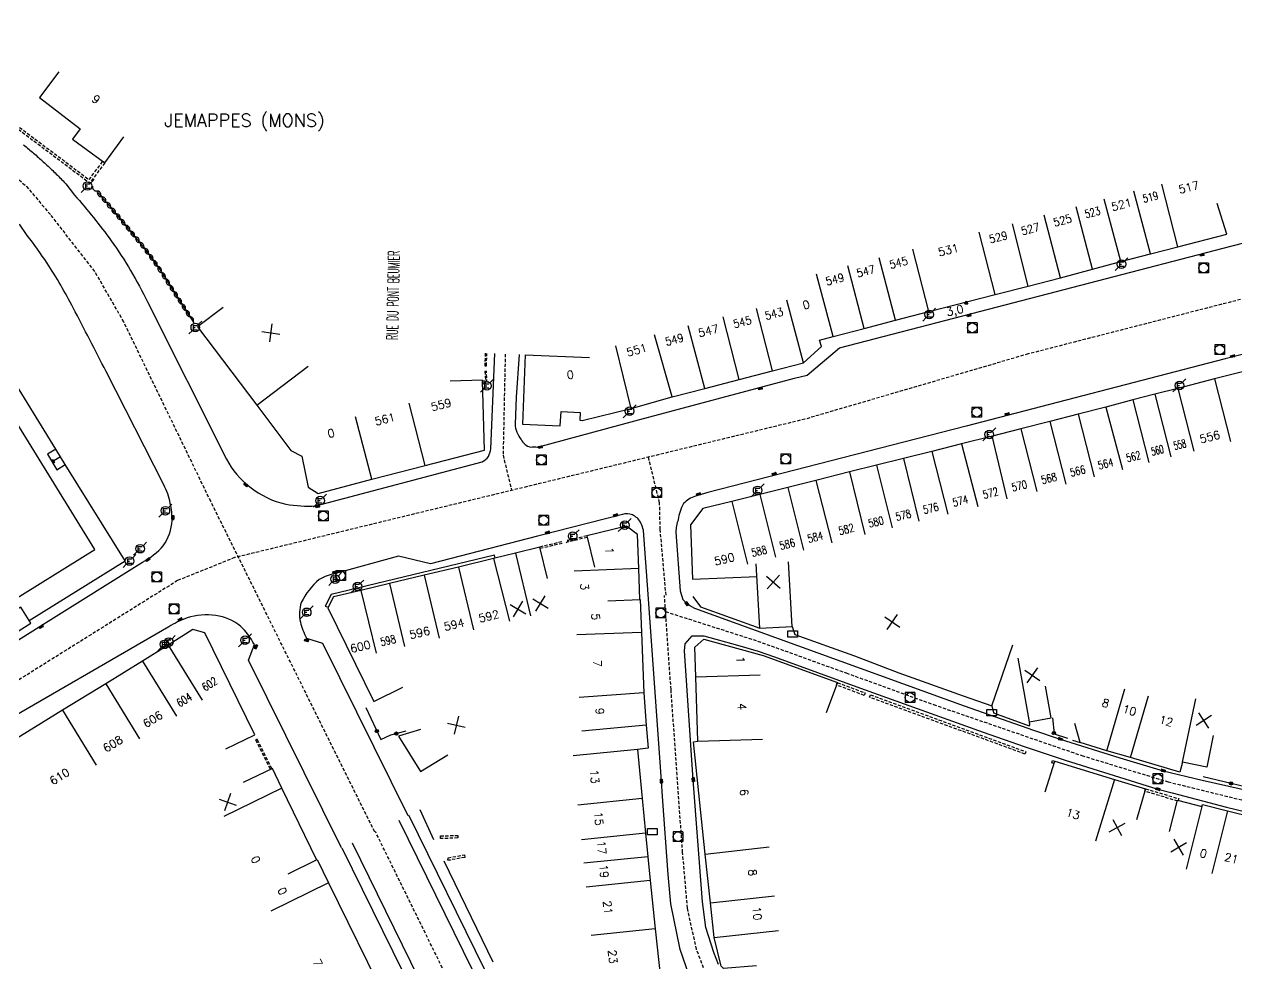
# Model space of a CAD drawing. Header units: millimetres. Extents: x 116000 to 117000, y 126000 to 127000.
# Drawn here: x 116607.5 to 116795.3, y 126382.8 to 126528.2 of the extents above; entities that cross this region are included whole.
import ezdxf
from ezdxf.enums import TextEntityAlignment as Align

# ---------------------------------------------------------------- set-up
doc = ezdxf.new("R2010")
doc.units = ezdxf.units.MM
doc.linetypes.add('DASHED', pattern=[0.75, 0.5, -0.25])
doc.layers.get('0').update_dxf_attribs({"linetype": 'CONTINUOUS'})
for name, color, linetype in [('W0001', 6, 'DASHED'), ('W0008', 7, 'CONTINUOUS'), ('W0100', 7, 'CONTINUOUS'), ('W0112', 1, 'DASHED'), ('W0211', 2, 'CONTINUOUS'), ('W0310', 3, 'CONTINUOUS'), ('W0322', 7, 'CONTINUOUS'), ('W0334', 7, 'CONTINUOUS'), ('W0400', 7, 'CONTINUOUS'), ('W0420', 7, 'CONTINUOUS'), ('W0471', 7, 'CONTINUOUS'), ('W0851', 7, 'CONTINUOUS'), ('W0980', 7, 'CONTINUOUS'), ('W0989', 7, 'CONTINUOUS'), ('W0991', 7, 'CONTINUOUS'), ('W1102', 7, 'CONTINUOUS'), ('W1471', 7, 'CONTINUOUS')]:
    doc.layers.add(name, color=color, linetype=linetype)
doc.styles.get("Standard").update_dxf_attribs({"font": 'romans.shx', "width": 0.85})

# ---------------------------------------------------------------- blocks, each defined once
blk = doc.blocks.new('t991o')
at = {"color": 0, "linetype": 'Continuous'}
for p, q in [((-1, 1), (1, -1)), ((-1, -1), (1, 1))]:
    blk.add_line(p, q, dxfattribs=at)
blk = doc.blocks.new('t310o')
at = {"color": 0, "linetype": 'Continuous'}
for centre, start, end in [((-0.5, 0.38), 216.8699, 323.1304), ((0.5, -0.37), 36.8699, 143.1303)]:
    blk.add_arc(centre, 0.625, start, end, dxfattribs=at)
blk = doc.blocks.new('T400')
for p, q in [((-0.15, 0.3), (0.15, 0.3)), ((-0.15, -0.25), (-0.15, 0.3)), ((-0.15, 0.15), (0.15, 0.15)), ((-0.15, 0), (0.15, 0)), ((0.15, 0.3), (0.15, -0.25)), ((-0.15, -0.15), (0.15, -0.15)), ((-0.15, -0.25), (-0.15, -0.3)), ((-0.15, -0.3), (0.15, -0.3)), ((0.15, -0.3), (0.15, -0.25))]:
    blk.add_line(p, q)
blk = doc.blocks.new('T420')
for p, q in [((0.75, 0.75), (-0.75, 0.75)), ((-0.75, 0.75), (-0.75, -0.75)), ((0.75, 0.75), (0.75, -0.75)), ((0.75, -0.75), (-0.75, -0.75))]:
    blk.add_line(p, q)
blk.add_ellipse((0, 0), major_axis=(-0.53, 0.53), ratio=1, start_param=3.926991, end_param=10.210176)
blk = doc.blocks.new('T471')
for p, q in [((-0.333334, 0.333334), (-0.333334, -0.333334)), ((-0.333334, 0.333334), (0.333334, 0.333334)), ((-0.333334, 0), (0, 0)), ((0.500001, 0.500001), (1.000002, 1.000002)), ((-0.500001, -0.500001), (-1.000002, -1.000002)), ((-0.333334, -0.333334), (0.333334, -0.333334))]:
    blk.add_line(p, q)
blk.add_ellipse((0, 0), major_axis=(0.471405, 0.471405), ratio=1, start_param=5.4977871438, end_param=11.780972451)
blk = doc.blocks.new('T851')
for p, q in [((-0.25, -0.15), (0, 0.32)), ((0, 0.32), (0.25, -0.15)), ((-0.25, -0.15), (0.25, -0.15))]:
    blk.add_line(p, q)
for major_axis in [(-0.106, 0.106), (-0.0354, 0.0354), (-0.0236, 0.0236)]:
    blk.add_ellipse((0, 0), major_axis=major_axis, ratio=1, start_param=3.926991, end_param=10.210176)
blk = doc.blocks.new('T1471')
at = {"color": 0, "linetype": 'Continuous', "flags": 128}
blk.add_lwpolyline([(-0.75, -0.5), (-0.75, 0.5), (0.75, 0.5), (0.75, -0.5), (-0.75, -0.5)], dxfattribs=at)
blk = doc.blocks.new('t322o')
at = {"color": 0, "linetype": 'Continuous'}
for radius in [0.25, 0.15]:
    blk.add_circle((0, 0), radius, dxfattribs=at)

msp = doc.modelspace()

# ---------------------------------------------------------------- linework, layer by layer
at = {"layer": 'W0001', "flags": 128}
msp.add_lwpolyline([(116432.28, 126643.61), (116444.69, 126631.75), (116462.64, 126615.03), (116470.52, 126608.17), (116497.94, 126586.59), (116518.5, 126571.15), (116553.06, 126545.21), (116581.89, 126523.58), (116595.77, 126513.14), (116602.21, 126508.24), (116607.81, 126503.12), (116611.6, 126498.68)], dxfattribs=at)
at = {"layer": 'W0001'}
for points in [[(117000, 126537.97), (116762.97, 126477.2), (116728.39, 126467.1), (116640.04, 126445.66), (116631.21, 126442.12), (116461.83, 126336.15), (116451.49, 126333.62), (116439.12, 126332.61), (116428.77, 126334.13), (116421.2, 126338.42), (116334.87, 126395.95), (116266.21, 126443.89), (116232.64, 126469.38), (116210.43, 126481.24), (116200.83, 126485.52), (116161.46, 126496.12), (116134.45, 126499.4), (116042.57, 126490.32), (116000, 126485.86)], [(116661.74, 126403.21), (116636.35, 126454.36), (116622.88, 126482.16), (116618.39, 126489.98), (116611.6, 126498.68)], [(116681.96, 126477.18), (116681.63, 126461.51), (116682.95, 126456.07)], [(116706.87, 126439.85), (116705.97, 126450.02), (116705.87, 126454.16), (116704.15, 126461.22)], [(116731.99, 126209.55), (116736.94, 126223.58), (116744.77, 126245.76), (116752.09, 126265.73), (116753.53, 126269.72), (116754.1, 126273.79), (116754.21, 126277.88), (116753.91, 126281.62), (116753.21, 126286.46), (116751.77, 126291.51), (116748.9, 126298.53), (116744.7, 126308.18), (116733.42, 126334.08), (116718.15, 126369.17), (116714.01, 126378.64), (116711.58, 126385.04), (116710.19, 126391.41), (116709.44, 126400.02), (116707.64, 126425.26), (116706.63, 126439.78)], [(116706.8, 126437.31), (116721.06, 126432.75), (116734.77, 126427.81), (116748.31, 126422.91), (116771.27, 126415.02), (116784.64, 126410.95), (116796.59, 126408.02), (116812.63, 126404.58), (116816.99, 126404.1), (116828.31, 126403.66), (116834.06, 126403.81), (116838.65, 126404.32), (116851.13, 126405.72), (116883.96, 126409.47), (116904.43, 126411.8), (116910.66, 126412.47), (116914.74, 126412.58), (116919.94, 126412.17), (116938.54, 126410), (116962.95, 126407.2)], [(116715.25, 126210.13), (116713.23, 126241.23), (116712.12, 126252.34), (116708.51, 126281.41), (116707.29, 126288.17), (116703.28, 126305.3), (116697.8, 126323.58), (116693.15, 126336.57), (116688.13, 126348.9), (116682.47, 126361.25), (116674.55, 126377.42), (116661.85, 126403.26)]]:
    msp.add_lwpolyline(points, dxfattribs=at)
at = {"layer": 'W0008', "flags": 128}
for points in [[(116684.13, 126477.1), (116683.66, 126470.5), (116683.49, 126466.35, 0.1678), (116684.43, 126463.94, 0.2089), (116685.87, 126462.77, -0.0431), (116686.96, 126462.79), (116702.05, 126466.84), (116726.78, 126473.44), (116728.72, 126473.93), (116733.75, 126478.12), (116754.21, 126483.45), (116793.19, 126493.56), (116829.32, 126502.9), (116867.21, 126512.77), (116904.36, 126522.27), (116947.72, 126533.49), (116981.23, 126542.16), (117000, 126546.99)], [(116966.21, 126478.28, 0.029338), (116965.31, 126486.65, 0.0265), (116963.9, 126492.12, 0.0148), (116962.93, 126495.04), (116958.71, 126506.42, 0.0547), (116954.82, 126512.37, 0.1204), (116949.65, 126515.38, 0.1329), (116946.55, 126515.58), (116901.68, 126504), (116861.6, 126493.76), (116833.67, 126486.67), (116793.45, 126476.42), (116753.35, 126466.04), (116713.32, 126455.77), (116711.42, 126455.17, 0.1466), (116709.59, 126454.02, 0.0997), (116708.76, 126451.56, 0.0792), (116708.4, 126449.61), (116709.04, 126440.54)], [(116615.26, 126501.79, -0.0211), (116620.95, 126494.72, -0.039), (116626.57, 126485.25), (116638.79, 126460.89, 0.1102), (116642.41, 126456.63, 0.1155), (116647.99, 126453.93, 0.0529), (116652.61, 126453.66), (116678.38, 126460.48, 0.1147), (116679.37, 126461.34, 0.0521), (116679.74, 126462.49), (116680.36, 126477.25)], [(116588.81, 126421.78), (116611.15, 126435.82), (116625.79, 126444.96, 0.0877), (116629, 126447.51, 0.1511), (116630.35, 126451.4, 0.0658), (116630.09, 126454.06, 0.0642), (116629.09, 126456.94), (116620.13, 126474.46, 0.0043), (116615.05, 126484.33, 0.0241), (116611, 126491.27, 0.012576), (116607.94, 126495.56)], [(116704.16, 126439.3), (116703.45, 126449.16, 0.1152), (116702.91, 126451.15, 0.1638), (116701.66, 126452.27, 0.1558), (116700.13, 126452.35), (116686.96, 126448.97), (116670.37, 126444.71), (116665.45, 126445.89), (116655.68, 126443.22, 0.0651), (116653.14, 126442.3, 0.0978), (116650.38, 126438.73, 0.1279), (116650.23, 126435.67, 0.058), (116651.17, 126433.22), (116653.67, 126432.42), (116666.9, 126405.72)], [(116656.58, 126400.72), (116642.22, 126429.77), (116643.11, 126432.21, 0.0777), (116640.95, 126435.07, 0.1398), (116637.12, 126436.71, 0.1183), (116632.68, 126436.32, 0.0502), (116629.84, 126434.96), (116601.98, 126418.84, 0.0042), (116595.91, 126415.3, 0.0056), (116589.04, 126411.02), (116583.12, 126407.25, 0.1246), (116581.81, 126405.6, 0.1708), (116581.99, 126403.53, 0.0672), (116583.07, 126401.8), (116583.2, 126401.85), (116587.27, 126396.42), (116593.78, 126387.9), (116594.49, 126386.8), (116596.23, 126384.77), (116597.57, 126383.35), (116597.57, 126383.35)]]:
    msp.add_lwpolyline(points, format="xyb", dxfattribs=at)
for points in [[(116607.37, 126509.55), (116607.56, 126509.4), (116607.76, 126509.24), (116607.95, 126509.08), (116608.15, 126508.92), (116608.34, 126508.76), (116608.53, 126508.6), (116608.72, 126508.44), (116608.91, 126508.27), (116609.1, 126508.11), (116609.29, 126507.95), (116609.48, 126507.78), (116609.67, 126507.62), (116609.85, 126507.45), (116610.04, 126507.28), (116610.23, 126507.12), (116610.41, 126506.95), (116610.6, 126506.78), (116610.78, 126506.61), (116610.97, 126506.44), (116611.15, 126506.27), (116611.33, 126506.1), (116611.51, 126505.92), (116611.69, 126505.75), (116611.87, 126505.58), (116612.05, 126505.4), (116612.23, 126505.23), (116612.41, 126505.05), (116612.59, 126504.87), (116612.77, 126504.7), (116612.94, 126504.52), (116613.12, 126504.34), (116613.3, 126504.16), (116613.47, 126503.98), (116613.65, 126503.8), (116613.82, 126503.62), (116613.91, 126503.52), (116615.26, 126501.79)], [(116607.94, 126495.56), (116606.72, 126497.3)]]:
    msp.add_lwpolyline(points, dxfattribs=at)
at = {"layer": 'W0008'}
for points in [[(116709.08, 126440.55), (116709.49, 126439.2), (116710.09, 126438.51), (116711.28, 126437.85), (116753.05, 126422.7), (116763.79, 126418.96), (116767.94, 126417.58), (116777.18, 126414.69), (116783.87, 126412.68), (116789.9, 126411.23), (116799.77, 126408.99)], [(116711.23, 126378.76), (116709.05, 126385), (116707.59, 126392.09), (116707.18, 126396.59), (116706.33, 126408.7), (116706.16, 126411.08), (116704.14, 126439.29)], [(116714.99, 126382.66), (116714.25, 126384.55), (116713.06, 126388.39), (116712.51, 126392.4), (116711.09, 126411.29), (116709.73, 126431.22), (116709.81, 126432.32), (116710.92, 126433.55), (116712.73, 126433.55), (116717.95, 126432.12), (116721.15, 126431.2), (116723.68, 126430.31), (116737.01, 126425.47), (116755.98, 126418.65), (116762.32, 126416.42), (116768.68, 126414.32), (116783.07, 126409.84), (116785.25, 126409.23), (116793.69, 126407.04), (116809.95, 126403.1)], [(116665.46, 126405.02), (116685.41, 126364.45)], [(116712.52, 126281.96), (116714, 126283.98), (116712.76, 126290.47), (116709.41, 126304.85), (116705.85, 126317.43), (116704.28, 126322.48), (116699.98, 126334.85), (116696.41, 126344.13), (116691.36, 126355.93), (116687.27, 126364.59), (116678.86, 126381.77), (116667.03, 126405.78)], [(116656.64, 126400.76), (116678.75, 126355.84), (116683.02, 126346.35), (116687.07, 126336.46), (116691.31, 126325.15), (116694.52, 126315.08), (116698.43, 126301.16), (116701.18, 126289.76), (116703.63, 126276.37), (116704.85, 126267.83), (116706.81, 126250.06), (116707.85, 126240.07), (116708.15, 126236.15), (116709.06, 126223.72), (116709.76, 126210.31)], [(116658.24, 126401.53), (116680.2, 126356.76), (116684.65, 126346.9), (116688.8, 126336.71), (116692.77, 126325.98), (116696.35, 126315.01), (116697.61, 126310.9), (116700.21, 126301.31), (116702.79, 126290.4), (116705.3, 126276.8), (116706.72, 126266.9), (116708.53, 126250.5), (116709.56, 126240.27), (116710.03, 126234.49), (116710.84, 126222.81), (116711.49, 126210.25)]]:
    msp.add_lwpolyline(points, dxfattribs=at)
at = {"layer": 'W0100', "flags": 128}
for points in [[(116612.84, 126520.88), (116609.8, 126516.91), (116616.13, 126512.06), (116614.92, 126510.44), (116619.93, 126506.78), (116622.88, 126510.82)], [(116685.04, 126477.06), (116684.62, 126466.32), (116690.45, 126466.09), (116690.62, 126468.3), (116693.56, 126468.15), (116693.52, 126466.94), (116693.89, 126466.92), (116701.46, 126468.74), (116707.82, 126470.54), (116712.87, 126471.87), (116718.22, 126473.25), (116723.38, 126474.57), (116728.17, 126475.84), (116730.97, 126478.37), (116730.64, 126479.32), (116732.77, 126479.9), (116737.56, 126481.15), (116742.41, 126482.43), (116747.57, 126483.75), (116757.85, 126486.38), (116762.95, 126487.67), (116767.98, 126489), (116772.94, 126490.31), (116777.33, 126491.5), (116781.9, 126492.71), (116786.12, 126493.79), (116793.73, 126495.72), (116792.22, 126500.49)], [(116638.26, 126484.4), (116634.28, 126481.38), (116643.47, 126469.27), (116648.78, 126462.24), (116650.45, 126461.36), (116651.45, 126456.57), (116653, 126455.61), (116661.32, 126457.81), (116669.54, 126459.91), (116678.77, 126462.28), (116678.45, 126473.15), (116673.45, 126473)], [(116583.33, 126431.06), (116585.96, 126426.81), (116596.75, 126433.5), (116618.4, 126446.92), (116599.43, 126477.59), (116595.18, 126474.96)], [(116796.99, 126474.64), (116791.81, 126473.32), (116786.13, 126471.85), (116782.6, 126470.95), (116779.19, 126470.09), (116774.98, 126468.97), (116770.7, 126467.87), (116766.32, 126466.74), (116761.83, 126465.59), (116757.22, 126464.44), (116752.61, 126463.27), (116748.03, 126462.09), (116743.66, 126461.01), (116739.47, 126459.97), (116735.31, 126458.96), (116730.09, 126457.63), (116725.72, 126456.54), (116721.41, 126455.45), (116717.04, 126454.36), (116712.55, 126453.26), (116710.67, 126450.74), (116710.98, 126442.35)], [(116702.83, 126439.16), (116702.65, 126443.96), (116702.46, 126449.26), (116700.76, 126450.55), (116694.61, 126449.04), (116695.8, 126444.18)], [(116688.51, 126442.42), (116687.34, 126447.28), (116683.53, 126446.36), (116680.16, 126445.51), (116674.74, 126444.2), (116669.41, 126442.94), (116664.02, 126441.64), (116659.59, 126440.56), (116655.35, 126439.62), (116654.46, 126437.89), (116661.6, 126423.4), (116666.08, 126425.61)], [(116638.68, 126416.06), (116643.17, 126418.25), (116635.46, 126434.01), (116633.6, 126434.52), (116629.73, 126432.1), (116625.76, 126429.63), (116620.09, 126426.14), (116613.4, 126422.04), (116603.57, 126415.99), (116606.2, 126411.73)], [(116652.75, 126398.92), (116647.35, 126410), (116645.89, 126413.01), (116641.39, 126410.83)]]:
    msp.add_lwpolyline(points, dxfattribs=at)
at = {"layer": 'W0100'}
for points in [[(116612.53, 126459.28), (116613.79, 126460.08), (116612.33, 126462.46), (116611.08, 126461.66)], [(116604.56, 126436.54), (116606.09, 126434.03), (116608.46, 126435.5), (116606.94, 126438.02)]]:
    msp.add_lwpolyline(points, close=True, dxfattribs=at)
for points in [[(116613.06, 126461.27), (116611.8, 126460.47), (116612.19, 126460.39), (116611.89, 126460.86), (116611.8, 126460.47)], [(116697.88, 126438.98), (116702.88, 126439.16), (116703.06, 126434.09), (116703.42, 126424.73), (116703.78, 126419.75), (116704.12, 126416.17), (116702.43, 126415.94), (116703.17, 126408.36), (116703.71, 126402.99), (116704.07, 126399.35), (116704.43, 126395.68), (116705.21, 126388.22), (116706, 126380.6), (116707.09, 126370.22), (116713.33, 126372.47), (116715.41, 126367.49), (116717.23, 126363.29), (116719.01, 126359.2), (116720.82, 126355), (116722.6, 126350.9), (116724.32, 126347.01), (116726.21, 126342.64), (116729.89, 126334.41), (116725.33, 126332.37)], [(116711.04, 126439.66), (116712.2, 126438.04), (116721.4, 126434.73), (116726.4, 126435.02), (116726.83, 126433.76), (116736.06, 126430.46), (116742.94, 126427.82), (116752.91, 126424.26), (116757.33, 126422.73), (116757.59, 126421.63), (116763.11, 126419.62), (116763.24, 126419.8), (116763.16, 126420.23), (116766.54, 126420.84), (116765.67, 126425.76)], [(116720.88, 126382.48), (116715.75, 126382.05), (116715.41, 126382.4), (116714.33, 126386.85), (116713.74, 126392.22), (116712.91, 126399.78), (116711.11, 126417.15), (116711.8, 126417.26), (116711.48, 126427.21), (116711.35, 126431.82), (116712.71, 126433.04), (116721.94, 126430.53), (116733.41, 126426.31), (116731.68, 126421.62)], [(116791.63, 126418.12), (116790.61, 126413.22), (116786.86, 126414.01), (116786.47, 126412.46), (116778.81, 126414.7), (116775.12, 126415.77), (116771.01, 126417.02), (116770.2, 126419.97)], [(116668.83, 126419.08), (116665.45, 126418.05), (116668.82, 126412.54), (116673.09, 126415.15)], [(116765.59, 126409.4), (116767.07, 126414.18), (116776.33, 126411.32), (116781.16, 126409.88), (116779.72, 126405.09)], [(116784.86, 126403.26), (116786.09, 126408.11), (116789.88, 126407.14), (116789.98, 126407.44), (116793.84, 126406.48), (116797.83, 126405.49), (116801.74, 126404.57), (116805.55, 126403.65), (116810.11, 126402.52), (116813.96, 126401.62), (116824.26, 126399.78), (116823.38, 126394.86)], [(116648.35, 126396.71), (116652.84, 126398.92), (116654.61, 126395.32), (116663.64, 126376.97), (116658.97, 126374.6), (116669.02, 126354.52), (116652.83, 126346.51), (116659.88, 126332.44), (116663.48, 126334.32), (116666.4, 126328.72), (116661.96, 126326.41)]]:
    msp.add_lwpolyline(points, dxfattribs=at)
at = {"layer": 'W0112'}
for p, q in [((116690.72, 126448.11), (116687.34, 126447.31)), ((116690.78, 126447.87), (116687.4, 126447.06)), ((116694.6, 126449.03), (116691.56, 126448.31)), ((116694.66, 126448.79), (116691.61, 126448.07)), ((116733.4, 126426.32), (116737.71, 126424.72)), ((116737.71, 126424.72), (116737.57, 126424.34)), ((116738.53, 126424.43), (116762.61, 126415.62)), ((116762.61, 126415.62), (116762.47, 126415.25)), ((116766.73, 126414.28), (116767.07, 126414.18)), ((116767.07, 126414.18), (116766.96, 126413.8)), ((116781.15, 126409.88), (116786.28, 126408.35)), ((116786.28, 126408.35), (116786.16, 126407.97)), ((116671.95, 126402.16), (116671.93, 126402.57)), ((116674.61, 126402.26), (116671.95, 126402.16)), ((116673.07, 126398.84), (116673.1, 126399.2)), ((116673.1, 126399.2), (116675.63, 126399.65))]:
    msp.add_line(p, q, dxfattribs=at)
at = {"layer": 'W0112', "flags": 128}
msp.add_lwpolyline([(116619.93, 126506.78), (116617.56, 126503.61), (116617.55, 126503.65), (116613.32, 126506.86), (116609.2, 126509.94), (116602.98, 126514.6), (116603.21, 126514.91), (116609.43, 126510.25, -0.000136), (116609.43, 126510.25), (116613.55, 126507.17), (116617.5, 126504.17), (116619.62, 126507.01)], format="xyb", dxfattribs=at)
at = {"layer": 'W0112'}
for points in [[(116678.88, 126477.3), (116678.8, 126475.38), (116679.05, 126475.37), (116679.13, 126477.29)], [(116678.46, 126472.74), (116679.17, 126472.76), (116679.05, 126474.51), (116678.8, 126474.49), (116678.9, 126473.01), (116678.45, 126472.99)], [(116737.57, 126424.34), (116733.26, 126425.94), (116733.4, 126426.32)], [(116762.47, 126415.25), (116738.4, 126424.06), (116738.53, 126424.43)], [(116645.82, 126412.97), (116643.52, 126417.57), (116643.3, 126417.45), (116645.59, 126412.86)], [(116766.96, 126413.8), (116766.62, 126413.9), (116766.73, 126414.28)], [(116786.16, 126407.97), (116781.03, 126409.49), (116781.15, 126409.88)], [(116671.93, 126402.57), (116674.6, 126402.66), (116674.61, 126402.26)], [(116673.47, 126398.86), (116673.47, 126398.81), (116673.07, 126398.84)], [(116675.63, 126399.65), (116675.7, 126399.26), (116673.47, 126398.86)]]:
    msp.add_lwpolyline(points, dxfattribs=at)
at = {"layer": 'W0211'}
for p, q in [((116670.93, 126401.95), (116668.77, 126406.62)), ((116680.12, 126383.06), (116672.49, 126398.65))]:
    msp.add_line(p, q, dxfattribs=at)
at = {"layer": 'W0310', "flags": 128}
msp.add_lwpolyline([(116618.67, 126502.44, -0.0058), (116625.09, 126494.76, -0.0274), (116628.45, 126490.25), (116633.75, 126482)], format="xyb", dxfattribs=at)
at = {"layer": 'W0322'}
msp.add_line((116769.85, 126417.42), (116771, 126417.02), dxfattribs=at)
at = {"layer": 'W0322', "flags": 128}
msp.add_lwpolyline([(116660.39, 126422.44), (116662.68, 126417.53), (116664.25, 126418.21), (116666.62, 126418.83)], dxfattribs=at)
at = {"layer": 'W0322'}
for points in [[(116766.71, 126420.87), (116766.97, 126418.39), (116769.05, 126417.7)], [(116800.42, 126410.65), (116800.05, 126409.38), (116790.07, 126411.73)]]:
    msp.add_lwpolyline(points, dxfattribs=at)
at = {"layer": 'W0334', "flags": 128}
for points in [[(116612.33, 126462.46), (116601.76, 126479.61)], [(116608.2, 126435.93), (116623.09, 126445.17), (116613.79, 126460.08)], [(116680.43, 126445.57), (116680.31, 126446.06), (116654.99, 126439.96), (116654.09, 126438.17), (116654.52, 126438)]]:
    msp.add_lwpolyline(points, dxfattribs=at)
at = {"layer": 'W1102'}
for p, q in [((116781.9, 126492.71), (116779.34, 126502.38)), ((116786.12, 126493.79), (116783.64, 126503.48)), ((116772.94, 126490.31), (116770.37, 126499.98)), ((116777.33, 126491.5), (116774.72, 126501.15)), ((116767.98, 126489), (116765.42, 126498.66)), ((116762.95, 126487.67), (116760.51, 126497.36)), ((116757.85, 126486.38), (116755.37, 126496.07)), ((116747.57, 126483.75), (116745.1, 126493.44)), ((116737.56, 126481.15), (116735.04, 126490.83)), ((116742.41, 126482.43), (116739.86, 126492.1)), ((116732.77, 126479.9), (116730.15, 126489.55)), ((116728.17, 126475.84), (116725.6, 126485.51)), ((116723.38, 126474.57), (116720.9, 126484.26)), ((116712.87, 126471.87), (116710.31, 126481.54)), ((116718.22, 126473.25), (116715.74, 126482.93)), ((116707.82, 126470.54), (116705.1, 126480.16)), ((116701.46, 126468.74), (116699.12, 126478.46)), ((116685.04, 126477.06), (116695.03, 126476.67)), ((116643.47, 126469.27), (116651.43, 126475.32)), ((116786.13, 126471.85), (116788.63, 126462.17)), ((116791.81, 126473.32), (116794.28, 126463.63)), ((116779.19, 126470.09), (116781.65, 126460.39)), ((116782.6, 126470.95), (116785.06, 126461.26)), ((116669.54, 126459.91), (116667.07, 126469.6)), ((116774.98, 126468.97), (116777.55, 126459.31)), ((116661.32, 126457.81), (116658.76, 126467.48)), ((116766.32, 126466.74), (116768.82, 126457.06)), ((116770.7, 126467.87), (116773.18, 126458.19)), ((116757.34, 126464.51), (116759.68, 126454.79)), ((116761.83, 126465.59), (116764.31, 126455.9)), ((116752.61, 126463.27), (116755.14, 126453.6)), ((116743.66, 126461.01), (116746.05, 126451.3)), ((116748.03, 126462.09), (116750.54, 126452.41)), ((116735.31, 126458.96), (116737.67, 126449.24)), ((116739.47, 126459.97), (116741.89, 126450.26)), ((116730.09, 126457.63), (116732.55, 126447.94)), ((116721.41, 126455.45), (116723.84, 126445.75)), ((116725.72, 126456.54), (116728.16, 126446.84)), ((116717.04, 126454.36), (116719.47, 126444.66)), ((116680.16, 126445.51), (116682.63, 126435.82)), ((116683.53, 126446.36), (116685.87, 126436.64)), ((116674.74, 126444.2), (116677.07, 126434.48)), ((116702.65, 126443.96), (116692.65, 126443.58)), ((116721.4, 126434.73), (116720.81, 126444.71)), ((116726.4, 126435.02), (116725.82, 126445.01)), ((116669.41, 126442.94), (116671.72, 126433.21)), ((116710.98, 126442.35), (116720.98, 126442.73)), ((116659.59, 126440.56), (116661.95, 126430.85)), ((116664.02, 126441.64), (116666.36, 126431.92)), ((116703.06, 126434.09), (116693.07, 126433.7)), ((116629.73, 126432.1), (116635.03, 126423.62)), ((116757.33, 126422.73), (116760.59, 126432.19)), ((116625.76, 126429.63), (116631.05, 126421.14)), ((116763.16, 126420.23), (116761.41, 126430.08)), ((116711.48, 126427.21), (116721.47, 126427.53)), ((116620.09, 126426.14), (116625.32, 126417.62)), ((116775.12, 126415.77), (116777.93, 126425.37)), ((116703.42, 126424.73), (116693.44, 126423.99)), ((116778.81, 126414.7), (116781.61, 126424.29)), ((116786.86, 126414.01), (116788.91, 126423.8)), ((116613.4, 126422.04), (116618.62, 126413.51)), ((116703.78, 126419.75), (116693.83, 126418.81)), ((116711.8, 126417.26), (116721.79, 126417.58)), ((116702.43, 126415.94), (116692.48, 126414.97)), ((116647.35, 126410), (116638.36, 126405.61)), ((116776.33, 126411.32), (116773.38, 126401.76)), ((116703.17, 126408.36), (116693.22, 126407.35)), ((116789.88, 126407.14), (116787.41, 126397.45)), ((116793.84, 126406.48), (116791.42, 126396.77)), ((116703.71, 126402.99), (116693.76, 126402)), ((116712.91, 126399.78), (116722.85, 126400.87)), ((116704.07, 126399.35), (116694.12, 126398.38)), ((116654.61, 126395.32), (116645.64, 126390.91)), ((116704.43, 126395.68), (116694.49, 126394.64)), ((116713.74, 126392.22), (116723.68, 126393.32)), ((116705.21, 126388.22), (116695.27, 126387.19)), ((116714.33, 126386.85), (116724.27, 126387.95))]:
    msp.add_line(p, q, dxfattribs=at)

# ---------------------------------------------------------------- block references
at = {"layer": 'W0310'}
for p, rotation in [((116618.69, 126502.42), 310.5344191265168), ((116619.44, 126501.54), 310.3809677256216), ((116620.19, 126500.66), 310.2275163241404), ((116620.94, 126499.77), 310.0740649227855), ((116621.68, 126498.89), 309.9206135214908), ((116622.42, 126498), 309.7671621209365), ((116623.16, 126497.11), 309.613710719019), ((116623.89, 126496.22), 309.4602593181154), ((116624.62, 126495.33), 309.3068079168893), ((116625.36, 126494.44), 309.3220124473759), ((116626.08, 126493.54), 308.0344942145613), ((116626.78, 126492.62), 306.7469759820842), ((116627.46, 126491.68), 305.4594577494493), ((116628.12, 126490.74), 304.1719395167826), ((116628.75, 126489.77), 302.7141628618177), ((116629.38, 126488.8), 302.7141628618177), ((116630, 126487.83), 302.7141628618177), ((116630.63, 126486.86), 302.7141628618177), ((116631.25, 126485.88), 302.7141628618177), ((116631.87, 126484.91), 302.7141628618177), ((116632.5, 126483.94), 302.7141628618177), ((116633.12, 126482.97), 302.7141628618177)]:
    msp.add_blockref('t310o', p, dxfattribs=dict(at, rotation=rotation))
at = {"layer": 'W0322'}
for p, rotation in [((116662.08, 126418.82), 295.0722670053473), ((116665.1, 126418.43), 14.63102336247868), ((116766.95, 126418.51), 275.9910746367213), ((116794.4, 126410.71), 166.7586092866812)]:
    msp.add_blockref('t322o', p, dxfattribs=dict(at, rotation=rotation))
at = {"layer": 'W0400'}
for p, rotation in [((116789.9, 126492.55), 103.4248602266319), ((116753.79, 126483.18), 105.3332177556727), ((116794.65, 126476.85), 104.7623885055229), ((116721.5, 126471.86), 105.2685699707043), ((116759.73, 126467.9), 104.0299817209606), ((116687.41, 126462.79), 104.3496728090339), ((116723.64, 126458.63), 105.7340039756713), ((116641.82, 126456.92), 49.76013382801223), ((116711.91, 126455.48), 108.3473752105908), ((116652.93, 126453.61), 105.9249847740388), ((116630.48, 126451.89), 0.01984545854072473), ((116699.07, 126452.23), 105.4285087391955), ((116688.54, 126449.53), 105.5097022624219), ((116626.63, 126445.37), 122.4447284947653), ((116655.58, 126443.39), 105.013392046133), ((116710.09, 126438.51), 221.067131959813), ((116631.62, 126436.08), 114.6495555366538), ((116610.1, 126434.98), 123.3271727539207), ((116651.22, 126432.85), 73.166472382443), ((116643.35, 126431.88), 336.7791665083671), ((116767.94, 126417.58), 251.6637656266791), ((116783.87, 126412.68), 253.2551651571648), ((116706.16, 126411.08), 4.128368092054107), ((116711.09, 126411.29), 184.295571958072), ((116783.07, 126409.84), 72.70270083028974)]:
    msp.add_blockref('T400', p, dxfattribs=dict(at, rotation=rotation))
at = {"layer": 'W0420'}
for p in [(116790.13, 126490.51), (116754.3, 126481.24), (116792.61, 126477.84), (116755, 126468.18), (116687.57, 126460.8), (116725.4, 126460.92), (116705.44, 126455.7), (116653.77, 126452.13), (116687.9, 126451.46), (116656.45, 126442.88), (116627.99, 126442.67), (116630.64, 126437.72), (116706.04, 126437.1), (116744.65, 126424.01), (116783.02, 126411.42), (116708.74, 126402.45)]:
    msp.add_blockref('T420', p, dxfattribs=at)
at = {"layer": 'W0471'}
for p in [(116617.27, 126503.2), (116777.42, 126491.1), (116747.63, 126483.29), (116633.96, 126481.29), (116679.11, 126472.26), (116786.39, 126472.32), (116701.23, 126468.33), (116756.94, 126464.74), (116721.06, 126456.08), (116653.28, 126454.49), (116629.32, 126452.93), (116700.47, 126450.7), (116692.41, 126448.98), (116625.41, 126447.05), (116623.77, 126445.14), (116655.62, 126442.35), (116659.07, 126441.2), (116651.21, 126437.2), (116629.17, 126432.24), (116629.85, 126432.6), (116641.66, 126432.87)]:
    msp.add_blockref('T471', p, dxfattribs=at)
at = {"layer": 'W0851'}
msp.add_blockref('T851', (116753.38, 126485.11), dxfattribs=at)
at = {"layer": 'W0991'}
for p, rotation in [((116645.64, 126480.47), 307.2107294694585), ((116723.49, 126441.87), 3.34549779617593), ((116683.95, 126437.7), 14.29178726928346), ((116687.42, 126438.56), 13.52813353217559), ((116741.93, 126435.7), 10.11092944288966), ((116763.63, 126427.43), 10.11092944288966), ((116674.38, 126419.73), 301.4780887719213), ((116790.17, 126420.47), 168.1716793495402), ((116638.97, 126407.8), 295.8392545526171), ((116776.74, 126403.89), 343.3434586490515), ((116786.26, 126400.84), 345.6789685966094)]:
    msp.add_blockref('t991o', p, dxfattribs=dict(at, rotation=rotation))
at = {"layer": 'W1471'}
for p in [(116726.49, 126433.84), (116757.31, 126421.67), (116704.77, 126403.24)]:
    msp.add_blockref('T1471', p, dxfattribs=at)

# ---------------------------------------------------------------- texts
at = {"layer": 'W0980'}
msp.add_text('JEMAPPES (MONS)', height=2, dxfattribs=at).set_placement((116641.58, 126513.23), align=Align.MIDDLE)
at = {"layer": 'W0989', "width": 0.5}
msp.add_text('RUE DU PONT BEUMIER', height=1.75, rotation=88.7885, dxfattribs=at).set_placement((116664.59, 126486.27), align=Align.MIDDLE)
at = {"layer": 'W0991'}
for s, rotation, p in [('9', 322.708, (116618.58, 126516.61)), ('517', 14.2203, (116787.83, 126503)), ('521', 14.8826, (116777.43, 126500.32)), ('531', 14.3757, (116750.6, 126493.3)), ('0', 15.1881, (116728.58, 126484.81)), ('3,0', 12.331, (116751.65, 126483.76)), ('547', 14.4026, (116713.43, 126480.79)), ('551', 15.772, (116702.33, 126477.82)), ('0', 8.1764, (116692.03, 126473.98)), ('559', 14.3938, (116672.04, 126469.33)), ('561', 14.3, (116663.33, 126467.1)), ('0', 14.8321, (116654.98, 126464.93)), ('556', 14.4675, (116791.09, 126464.35)), ('1', 272.0235, (116698.12, 126446.75)), ('590', 13.7389, (116715.91, 126445.43)), ('3', 272.1585, (116694.25, 126441.16)), ('594', 13.3504, (116674.04, 126435.3)), ('592', 13.4907, (116679.43, 126436.59)), ('5', 272.0419, (116695.97, 126436.51)), ('596', 13.5428, (116668.71, 126434.03)), ('7', 272.2035, (116696.24, 126429.28)), ('1', 271.608, (116718.41, 126429.85)), ('4', 271.8365, (116718.63, 126422.6)), ('8', 343.1216, (116774.97, 126423.14)), ('606', 31.5514, (116627.37, 126420.64)), ('9', 274.1914, (116696.61, 126421.87)), ('10', 343.6637, (116778.66, 126422.03)), ('12', 343.7361, (116784.33, 126420.38)), ('608', 31.513, (116621.19, 126416.84)), ('610', 31.6399, (116612.94, 126411.78)), ('13', 275.5754, (116695.81, 126411.75)), ('6', 275.9303, (116718.96, 126409.33)), ('13', 342.8409, (116769.91, 126405.98)), ('15', 275.7834, (116696.45, 126405.25)), ('17', 275.6414, (116696.9, 126400.76)), ('0', 346.1889, (116790.11, 126399.86)), ('0', 295.9991, (116643.3, 126398.9)), ('21', 346.1889, (116794.44, 126399.12)), ('19', 275.5525, (116697.26, 126397.12)), ('8', 276.2599, (116720.27, 126396.91)), ('0', 296.2104, (116647.44, 126394.03)), ('21', 275.9861, (116697.83, 126391.5)), ('10', 276.2746, (116720.97, 126390.58)), ('7', 296.2104, (116652.91, 126382.93)), ('23', 275.8783, (116698.62, 126383.88))]:
    msp.add_text(s, height=1.25, rotation=rotation, dxfattribs=at).set_placement(p, align=Align.MIDDLE)
for s, rotation, width, p in [('519', 14.353, 0.75, (116781.9, 126501.49)), ('523', 15.1196, 0.75, (116772.92, 126499.11)), ('525', 14.8485, 0.9, (116768.28, 126497.87)), ('527', 14.8354, 0.9, (116763.29, 126496.55)), ('529', 14.1239, 0.9, (116758.33, 126495.27)), ('547', 14.7577, 0.9, (116737.82, 126490.01)), ('545', 14.3, 0.9, (116742.89, 126491.33)), ('549', 14.6369, 0.9, (116733.02, 126488.75)), ('543', 14.8729, 0.9, (116723.6, 126483.42)), ('545', 14.3746, 0.9, (116718.69, 126482.14)), ('549', 14.8416, 0.9, (116708.17, 126479.42)), ('560', 14.2403, 0.6, (116782.98, 126462.28)), ('558', 14.2673, 0.6, (116786.46, 126463.16)), ('564', 14.3711, 0.75, (116774.95, 126460.19)), ('562', 14.8471, 0.7, (116779.27, 126461.31)), ('568', 14.3512, 0.75, (116766.18, 126457.93)), ('566', 14.5078, 0.75, (116770.64, 126459.08)), ('570', 13.5386, 0.75, (116761.58, 126456.79)), ('574', 14.5249, 0.75, (116752.45, 126454.45)), ('572', 14.6591, 0.75, (116757.13, 126455.67)), ('578', 13.9931, 0.75, (116743.62, 126452.24)), ('576', 13.8459, 0.75, (116747.88, 126453.3)), ('580', 13.6385, 0.75, (116739.39, 126451.2)), ('584', 14.1026, 0.75, (116729.98, 126448.84)), ('582', 14.2208, 0.75, (116734.79, 126450.06)), ('588', 14.0699, 0.75, (116721.29, 126446.66)), ('586', 14.1137, 0.75, (116725.64, 126447.75)), ('598', 13.6582, 0.75, (116663.81, 126432.84)), ('602', 32.0346, 0.75, (116636.17, 126426.1)), ('604', 31.9271, 0.75, (116632.24, 126423.65))]:
    msp.add_text(s, height=1.25, rotation=rotation, dxfattribs=dict(at, width=width)).set_placement(p, align=Align.MIDDLE)
msp.add_text('600', height=1.25, rotation=13.6582, dxfattribs=at).set_placement((116658.11, 126430.91))

doc.saveas('drawing.dxf')
